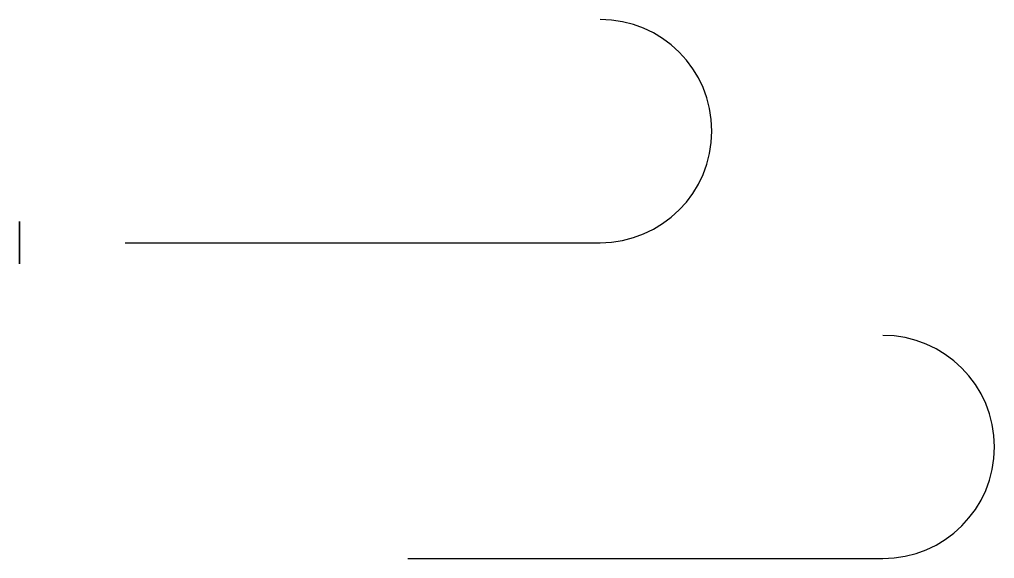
# Model space of a CAD drawing. Extents: x -133 to 10, y -65 to 15.
import ezdxf

# ---------------------------------------------------------------- set-up
doc = ezdxf.new("R2010")
doc.units = 12
doc.header["$LTSCALE"] = 3
doc.layers.get('0').update_dxf_attribs({"lineweight": 30})

msp = doc.modelspace()

# ---------------------------------------------------------------- linework, layer by layer
at = {"ltscale": 0.05}
for points in [[(-117.71, -18.32), (-47.93, -18.32, 1), (-47.93, 14.5)], [(-76.19, -64.77), (-6.41, -64.77, 1), (-6.41, -31.95)]]:
    msp.add_lwpolyline(points, format="xyb", dxfattribs=at)
at = {"ltscale": 0.05, "extrusion": (-1, 0, 6.12323e-17)}
msp.add_circle((18.32, 0, 133.22), 3.1, dxfattribs=at)

doc.saveas('drawing.dxf')
